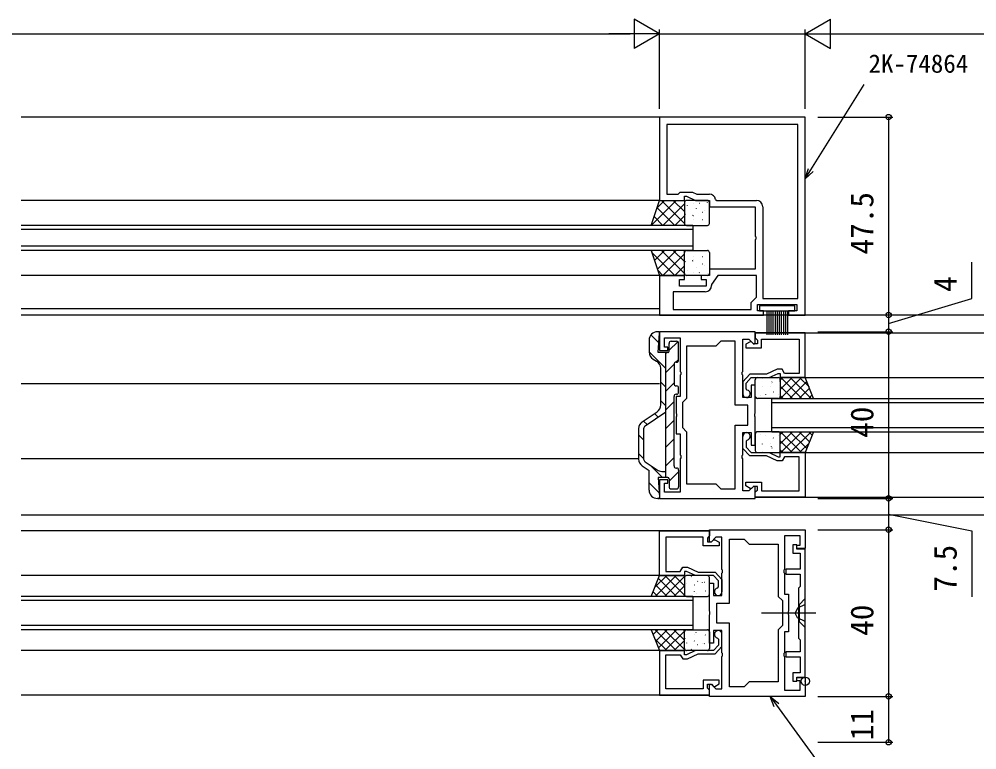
# Model space of a CAD drawing. Units: millimetres, scale not verified. Extents: x -437 to 438, y -681 to 679.
# Drawn here: x -147.9 to 82, y -549 to -373.7 of the extents above; entities that cross this region are included whole.
import ezdxf
from ezdxf.enums import TextEntityAlignment as Align

# ---------------------------------------------------------------- set-up
doc = ezdxf.new("R2010")
doc.units = ezdxf.units.MM
doc.header["$LTSCALE"] = 4
doc.header["$PDMODE"] = 32
doc.header["$PDSIZE"] = 2
for name, color, linetype in [('0-2_YKK_11', 7, 'Continuous'), ('0-3_YKK_12', 2, 'Continuous'), ('0-4_YKK_13', 4, 'Continuous'), ('0-6_YKK_D', 6, 'Continuous')]:
    doc.layers.add(name, color=color, linetype=linetype)
doc.styles.add('ＭＳ ゴシック', font='')
doc.styles.get('ＭＳ ゴシック').set_extended_font_data('MS Gothic')

msp = doc.modelspace()

# ---------------------------------------------------------------- linework, layer by layer
at = {"layer": '0-2_YKK_11'}
for points in [[(40.8, -444.7), (40.8, -397.2), (5.8, -397.2), (5.8, -417.2), (11.8, -417.2), (11.8, -416.2), (12.3, -416.2), (14.445, -417.2), (17.8, -417.2), (17.8, -418.7), (28.8, -418.7), (28.8, -425.742), (28.92, -425.925), (28.92, -426.475), (28.8, -426.658), (28.8, -433.7), (17.8, -433.7), (17.8, -435.2), (15.8, -435.2), (15.8, -436.2), (17, -436.2), (17, -437.8), (10.6, -437.8), (10.6, -436.2), (11.8, -436.2), (11.8, -435.2), (5.8, -435.2), (5.8, -444.7), (30.8, -444.7), (30.8, -443.7), (29.3, -443.7), (29.3, -442.2), (38.8, -442.2), (38.8, -443.7), (36.8, -443.7), (36.8, -444.7)], [(24, -486.4), (24, -471.1), (27, -471.1), (27, -466.3), (24, -466.3), (24, -451), (20.5, -451), (19.3, -452.2), (12.3, -452.2), (12.3, -464.7), (11.3, -465.7), (11.3, -471.7), (12.3, -472.7), (12.3, -485.2), (19.3, -485.2), (20.5, -486.4)], [(22.6, -533.9), (22.6, -518.6), (19.6, -518.6), (19.6, -513.8), (22.6, -513.8), (22.6, -498.5), (26.1, -498.5), (27.3, -499.7), (34.3, -499.7), (34.3, -512.2), (35.3, -513.2), (35.3, -519.2), (34.3, -520.2), (34.3, -532.7), (27.3, -532.7), (26.1, -533.9)], [(40.8, -531.55), (40.8, -500.85), (38.8, -500.85), (38.8, -499.85), (37.8, -499.85), (37.8, -501.85), (39.6, -501.85), (39.6, -505.7), (36.1, -505.7), (36.1, -506.9), (39.6, -506.9), (39.6, -509.8), (39.2, -510.2), (39.2, -522.2), (39.6, -522.6), (39.6, -525.5), (36.1, -525.5), (36.1, -526.7), (39.6, -526.7), (39.6, -530.55), (37.8, -530.55), (37.8, -532.55), (38.8, -532.55), (38.8, -531.55)]]:
    msp.add_lwpolyline(points, close=True, dxfattribs=at)
for points in [[(39, -440.7), (39, -399), (7.6, -399), (7.6, -415.7), (10.3, -415.7), (10.8, -415.2), (13.7, -415.2), (14.772, -415.7), (17.8, -415.7)], [(19.279, -416.95), (19.575, -417.2), (29.1, -417.2)], [(30.6, -418.7), (30.6, -440.7), (39, -440.7)], [(9.1, -443.4), (27.8, -443.4), (27.8, -441.7), (28.8, -440.7), (29.1, -440.4), (29.1, -435.2), (19.8, -435.2), (18.3, -437.342), (18.3, -437.6)], [(16.8, -439.1), (9.1, -439.1), (9.1, -443.4)], [(28.8, -448.7), (5.8, -448.7), (5.8, -453.2), (7.8, -453.2), (7.8, -452.4), (7, -452.4), (7, -450.2), (10.8, -450.2), (10.8, -458.242), (10.92, -458.425), (10.92, -458.975), (10.8, -459.158), (10.8, -464.2), (9.8, -464.2), (9.8, -468.242), (9.92, -468.425), (9.92, -468.975), (9.8, -469.158), (9.8, -473.2), (10.8, -473.2), (10.8, -478.242), (10.92, -478.425), (10.92, -478.975), (10.8, -479.158), (10.8, -487.2), (7, -487.2), (7, -485), (7.8, -485), (7.8, -484.2), (5.8, -484.2), (5.8, -488.7), (28.8, -488.7), (28.8, -485.9), (28.43, -485.746), (27.276, -486.9), (25.8, -486.9), (25.8, -479.158), (25.68, -478.975), (25.68, -478.425), (25.8, -478.242)], [(25.8, -478.242), (25.8, -472.9), (27.8, -472.9), (27.8, -475.9), (28.8, -475.9), (28.8, -469.158), (28.68, -468.975), (28.68, -468.425), (28.8, -468.242), (28.8, -461.5), (27.8, -461.5), (27.8, -464.5), (25.8, -464.5), (25.8, -459.158), (25.68, -458.975), (25.68, -458.425), (25.8, -458.242), (25.8, -450.5), (27.276, -450.5), (28.43, -451.654), (28.8, -451.5), (28.8, -448.7)], [(40.8, -449), (28.8, -449), (28.8, -450.2), (29.1, -450.5), (29.3, -450.7), (29.3, -451.6), (28.35, -451.6), (27.85, -451.1), (27.539, -451.1), (26.5, -451.7), (26.5, -452.6), (30.3, -452.6), (30.3, -450.5), (39.3, -450.5), (39.3, -458.7), (35.8, -458.7), (35.223, -457.7), (34.078, -457.7), (31.505, -458.9), (27.45, -458.9), (25.8, -460.687), (25.8, -463.6)], [(26.85, -462.713), (26.6, -462.417), (26.6, -461), (27.8, -459.7), (32.155, -459.7), (34.3, -458.7), (34.8, -458.7), (34.8, -459.7), (40.8, -459.7), (40.8, -449)], [(40.8, -488.4), (28.8, -488.4), (28.8, -487.2), (29.1, -486.9), (29.3, -486.7), (29.3, -485.8), (28.35, -485.8), (27.85, -486.3), (27.539, -486.3), (26.5, -485.7), (26.5, -484.8), (30.3, -484.8), (30.3, -486.9), (39.3, -486.9), (39.3, -478.7), (35.8, -478.7), (35.223, -479.7), (34.078, -479.7), (31.505, -478.5), (27.45, -478.5), (25.8, -476.713), (25.8, -473.8)], [(26.85, -474.687), (26.6, -474.983), (26.6, -476.4), (27.8, -477.7), (32.155, -477.7), (34.3, -478.7), (34.8, -478.7), (34.8, -477.7), (40.8, -477.7), (40.8, -488.4)], [(5.8, -496.5), (17.8, -496.5), (17.8, -497.7), (17.5, -498), (17.3, -498.2), (17.3, -499.1), (18.25, -499.1), (18.75, -498.6), (19.061, -498.6), (20.1, -499.2), (20.1, -500.1), (16.3, -500.1), (16.3, -498), (7.3, -498), (7.3, -506.2), (10.8, -506.2), (11.377, -505.2), (12.522, -505.2), (15.095, -506.4), (19.15, -506.4), (20.8, -508.187), (20.8, -511.1)], [(19.75, -510.213), (20, -509.917), (20, -508.5), (18.8, -507.2), (14.445, -507.2), (12.3, -506.2), (11.8, -506.2), (11.8, -507.2), (5.8, -507.2), (5.8, -496.5)], [(17.8, -496.2), (40.8, -496.2), (40.8, -500.7), (38.8, -500.7), (38.8, -499.9), (39.6, -499.9), (39.6, -497.7), (35.8, -497.7), (35.8, -505.742), (35.68, -505.925), (35.68, -506.475), (35.8, -506.658), (35.8, -511.7), (36.8, -511.7), (36.8, -515.742), (36.68, -515.925), (36.68, -516.475), (36.8, -516.658), (36.8, -520.7), (35.8, -520.7), (35.8, -525.742), (35.68, -525.925), (35.68, -526.475), (35.8, -526.658), (35.8, -534.7), (39.6, -534.7), (39.6, -532.5), (38.8, -532.5), (38.8, -531.7), (40.8, -531.7), (40.8, -536.2), (17.8, -536.2), (17.8, -533.4), (18.17, -533.246), (19.324, -534.4), (20.8, -534.4), (20.8, -526.658), (20.92, -526.475), (20.92, -525.925), (20.8, -525.742)], [(20.8, -525.742), (20.8, -520.4), (18.8, -520.4), (18.8, -523.4), (17.8, -523.4), (17.8, -516.658), (17.92, -516.475), (17.92, -515.925), (17.8, -515.742), (17.8, -509), (18.8, -509), (18.8, -512), (20.8, -512), (20.8, -506.658), (20.92, -506.475), (20.92, -505.925), (20.8, -505.742), (20.8, -498), (19.324, -498), (18.17, -499.154), (17.8, -499), (17.8, -496.2)], [(5.8, -535.9), (17.8, -535.9), (17.8, -534.7), (17.5, -534.4), (17.3, -534.2), (17.3, -533.3), (18.25, -533.3), (18.75, -533.8), (19.061, -533.8), (20.1, -533.2), (20.1, -532.3), (16.3, -532.3), (16.3, -534.4), (7.3, -534.4), (7.3, -526.2), (10.8, -526.2), (11.377, -527.2), (12.522, -527.2), (15.095, -526), (19.15, -526), (20.8, -524.213), (20.8, -521.3)], [(19.75, -522.187), (20, -522.483), (20, -523.9), (18.8, -525.2), (14.445, -525.2), (12.3, -526.2), (11.8, -526.2), (11.8, -525.2), (5.8, -525.2), (5.8, -535.9)]]:
    msp.add_lwpolyline(points, dxfattribs=at)
for centre, radius, start, end in [((17.8, -417.2), 1.5, 9.59408, 89.99999), ((29.1, -418.7), 1.5, 0.00001, 89.99999), ((16.8, -437.6), 1.5, 270.00001, 359.99999), ((26.7, -463.6), 0.9, 180, 80.40594), ((26.7, -473.8), 0.9, 279.59406, 180), ((19.9, -511.1), 0.9, 99.59406, 0), ((19.9, -521.3), 0.9, 360, 260.40594)]:
    msp.add_arc(centre, radius, start, end, dxfattribs=at)
msp.add_point((40.8, -532.55), dxfattribs=at)
at = {"layer": '0-3_YKK_12'}
for p, q in [((6.1, -397.2), (-147.45, -397.2)), ((5.8, -417.2), (-147.45, -417.2)), ((13.8, -423.2), (-147.45, -423.2)), ((13.8, -424.2), (-147.45, -424.2)), ((13.8, -423.2), (13.8, -429.2)), ((13.8, -428.2), (-147.45, -428.2)), ((13.8, -429.2), (-147.45, -429.2)), ((5.8, -435.2), (-147.45, -435.2)), ((5.8, -443.2), (-147.45, -443.2)), ((190.55, -444.7), (-147.45, -444.7)), ((28.8, -449), (190.55, -449)), ((40.8, -459.7), (190.55, -459.7)), ((5.8, -461.2), (-147.45, -461.2)), ((32.8, -472.7), (32.8, -464.7)), ((32.8, -464.7), (190.55, -464.7)), ((32.8, -465.7), (190.55, -465.7)), ((32.8, -471.7), (190.55, -471.7)), ((32.8, -472.7), (190.55, -472.7)), ((40.8, -477.7), (190.55, -477.7)), ((0.8, -479.2), (-147.45, -479.2)), ((28.8, -488.4), (190.55, -488.4)), ((28.8, -488.401), (36.808, -488.401)), ((190.55, -492.7), (-147.45, -492.7)), ((17.8, -496.5), (-147.45, -496.5)), ((5.8, -507.2), (-147.45, -507.2)), ((13.8, -512.2), (-147.45, -512.2)), ((13.8, -512.2), (13.8, -520.2)), ((13.8, -513.2), (-147.45, -513.2)), ((13.8, -519.2), (-147.45, -519.2)), ((13.8, -520.2), (-147.45, -520.2)), ((5.8, -525.2), (-147.45, -525.2)), ((17.8, -535.9), (-147.45, -535.9))]:
    msp.add_line(p, q, dxfattribs=at)
at = {"layer": '0-4_YKK_13'}
for p, q in [((3.8, -423.2), (9.8, -417.2)), ((5.214, -418.957), (6.972, -417.2)), ((11.8, -422.715), (6.285, -417.2)), ((6.628, -423.2), (11.8, -418.028)), ((11.8, -419.886), (9.114, -417.2)), ((11.8, -417.7), (11.8, -422.7)), ((17.3, -417.2), (12.3, -417.2)), ((13.877, -418.008), (13.885, -418.015)), ((15.292, -417.836), (15.38, -417.883)), ((17.236, -417.644), (17.26, -417.688)), ((17.8, -422.7), (17.8, -417.7)), ((9.457, -423.2), (5.214, -418.957)), ((11.895, -419.827), (11.902, -419.834)), ((11.988, -420.511), (12.012, -420.555)), ((12.421, -418.435), (12.445, -418.478)), ((14.612, -419.078), (14.636, -419.122)), ((16.082, -419.983), (16.09, -419.989)), ((16.502, -419.669), (16.526, -419.713)), ((6.628, -423.2), (4.507, -421.079)), ((9.457, -423.2), (11.8, -420.857)), ((13.767, -420.726), (13.855, -420.772)), ((13.878, -421.102), (13.902, -421.146)), ((14.062, -421.769), (14.07, -421.775)), ((16.07, -421.745), (16.094, -421.789)), ((12.3, -423.2), (17.3, -423.2)), ((13.446, -423.179), (13.457, -423.2)), ((3.886, -429.457), (4.143, -429.2)), ((9.457, -435.2), (3.972, -429.715)), ((4.593, -431.579), (6.972, -429.2)), ((5.3, -433.7), (9.8, -429.2)), ((11.8, -434.715), (6.285, -429.2)), ((11.8, -431.886), (9.114, -429.2)), ((11.8, -434.7), (11.8, -429.7)), ((12.3, -429.2), (17.3, -429.2)), ((13.446, -429.221), (13.457, -429.2)), ((17.8, -429.7), (17.8, -434.7)), ((6.628, -435.2), (11.8, -430.028)), ((11.988, -431.889), (12.012, -431.845)), ((13.767, -431.674), (13.855, -431.628)), ((13.878, -431.298), (13.902, -431.254)), ((14.062, -430.631), (14.07, -430.625)), ((16.07, -430.655), (16.094, -430.611)), ((6.628, -435.2), (5.386, -433.957)), ((9.457, -435.2), (11.8, -432.857)), ((11.895, -432.573), (11.902, -432.566)), ((12.421, -433.965), (12.445, -433.922)), ((13.877, -434.392), (13.885, -434.385)), ((14.612, -433.322), (14.636, -433.278)), ((16.082, -432.417), (16.09, -432.411)), ((16.502, -432.731), (16.526, -432.687)), ((17.3, -435.2), (12.3, -435.2)), ((15.292, -434.564), (15.38, -434.517)), ((17.236, -434.756), (17.26, -434.712)), ((31.55, -443.67), (31.55, -449.47)), ((32.05, -443.67), (32.05, -449.47)), ((32.55, -443.67), (32.55, -449.47)), ((33.05, -443.67), (33.05, -449.47)), ((33.55, -443.67), (33.55, -449.47)), ((34.05, -443.67), (34.05, -449.47)), ((34.55, -443.67), (34.55, -449.47)), ((35.05, -443.67), (35.05, -449.47)), ((35.55, -443.67), (35.55, -449.47)), ((36.05, -443.67), (36.05, -449.47)), ((36.55, -443.67), (36.55, -449.47)), ((5.649, -451.369), (3.735, -449.455)), ((5.5, -448.7), (5.3, -448.7)), ((3.3, -450.7), (3.3, -453.543)), ((10.175, -451.083), (8.1, -453.158)), ((8.1, -453.4), (8.1, -451.5)), ((8.6, -451), (9.9, -451)), ((10.4, -455.5), (10.4, -451.5)), ((7.3, -457.51), (3.3, -453.51)), ((7.3, -483.7), (7.3, -453.7)), ((7.558, -453.7), (7.3, -453.958)), ((4.308, -455.279), (5.092, -455.727)), ((6.1, -466.244), (6.1, -457.464)), ((9.303, -456.445), (7.3, -458.448)), ((9.3, -456.5), (9.3, -461.2)), ((10.4, -455.348), (9.745, -456.003)), ((9.8, -456), (9.9, -456)), ((29.3, -459.7), (34.3, -459.7)), ((30.081, -459.7), (30.074, -459.713)), ((37.634, -459.7), (34.8, -462.534)), ((35.389, -459.7), (34.8, -460.289)), ((39.879, -459.7), (34.879, -464.7)), ((39.957, -464.7), (34.957, -459.7)), ((42.202, -464.7), (37.202, -459.7)), ((41.702, -461.955), (39.447, -459.7)), ((7.3, -462), (6.1, -460.8)), ((9.3, -460.938), (7.3, -462.938)), ((9.8, -461.7), (9.9, -461.7)), ((28.8, -464.2), (28.8, -460.2)), ((30.53, -461.745), (30.506, -461.789)), ((30.518, -459.983), (30.51, -459.989)), ((32.538, -461.769), (32.53, -461.775)), ((32.722, -461.102), (32.698, -461.146)), ((32.833, -460.726), (32.745, -460.772)), ((34.612, -460.511), (34.588, -460.555)), ((34.8, -460.2), (34.8, -464.2)), ((37.712, -464.7), (34.8, -461.788)), ((41.178, -460.646), (37.124, -464.7)), ((9.3, -480.9), (9.3, -464.2)), ((9.9, -463.7), (9.8, -463.7)), ((10.4, -463.2), (10.4, -462.2)), ((30.072, -463.977), (30.065, -463.984)), ((31.264, -463.77), (31.24, -463.814)), ((33.154, -463.179), (33.13, -463.223)), ((34.26, -463.822), (34.252, -463.828)), ((35.467, -464.7), (34.8, -464.033)), ((41.82, -462.25), (39.37, -464.7)), ((42.461, -463.853), (41.615, -464.7)), ((7.3, -466.49), (6.1, -465.29)), ((9.3, -465.429), (7.3, -467.429)), ((29.073, -464.413), (29.049, -464.457)), ((34.3, -464.7), (29.3, -464.7)), ((1.677, -470.308), (5.224, -467.898)), ((2.351, -471.297), (7.3, -467.931)), ((5.485, -469.165), (4.625, -468.305)), ((2.812, -470.983), (1.951, -470.122)), ((9.3, -469.919), (7.3, -471.919)), ((0.8, -471.962), (0.8, -479.243)), ((2, -474.661), (0.8, -473.461)), ((2, -471.958), (2, -479.242)), ((28.8, -473.2), (28.8, -477.2)), ((29.073, -472.987), (29.049, -472.943)), ((34.3, -472.7), (29.3, -472.7)), ((30.072, -473.423), (30.065, -473.416)), ((37.712, -472.7), (34.8, -475.612)), ((35.467, -472.7), (34.8, -473.367)), ((34.8, -477.2), (34.8, -473.2)), ((39.879, -477.7), (34.879, -472.7)), ((39.957, -472.7), (34.957, -477.7)), ((41.178, -476.754), (37.124, -472.7)), ((42.202, -472.7), (37.202, -477.7)), ((41.82, -475.15), (39.37, -472.7)), ((42.461, -473.547), (41.615, -472.7)), ((9.3, -474.409), (7.3, -476.409)), ((30.53, -475.655), (30.506, -475.611)), ((31.264, -473.63), (31.24, -473.586)), ((32.538, -475.631), (32.53, -475.625)), ((33.154, -474.221), (33.13, -474.177)), ((34.26, -473.578), (34.252, -473.572)), ((37.634, -477.7), (34.8, -474.866)), ((41.702, -475.445), (39.447, -477.7)), ((2, -479.151), (0.8, -477.951)), ((29.3, -477.7), (34.3, -477.7)), ((30.081, -477.7), (30.074, -477.687)), ((30.518, -477.417), (30.51, -477.411)), ((32.722, -476.298), (32.698, -476.254)), ((32.833, -476.674), (32.745, -476.628)), ((34.612, -476.889), (34.588, -476.845)), ((35.389, -477.7), (34.8, -477.111)), ((2.35, -479.903), (5.219, -481.854)), ((9.3, -478.899), (7.3, -480.899)), ((1.677, -480.898), (3.3, -482)), ((3.3, -486.7), (3.3, -482)), ((6.549, -483.7), (3.607, -480.758)), ((6.344, -482.2), (7.3, -482.2)), ((10.4, -482.289), (8.1, -484.589)), ((9.8, -481.4), (9.9, -481.4)), ((10.4, -481.9), (10.4, -485.9)), ((5.735, -487.376), (3.3, -484.941)), ((7.8, -483.7), (5.5, -483.7)), ((5.5, -483.7), (5.799, -488.381)), ((8.1, -484), (8.1, -485.9)), ((8.6, -486.4), (9.9, -486.4)), ((5.5, -488.7), (5.3, -488.7)), ((7.538, -507.2), (4.641, -510.097)), ((9.783, -507.2), (4.783, -512.2)), ((9.861, -512.2), (5.532, -507.871)), ((11.8, -507.428), (7.028, -512.2)), ((11.8, -511.894), (7.106, -507.2)), ((11.8, -509.649), (9.351, -507.2)), ((11.8, -507.404), (11.596, -507.2)), ((11.8, -507.7), (11.8, -511.7)), ((17.3, -507.2), (12.3, -507.2)), ((13.451, -507.454), (13.427, -507.498)), ((17.8, -511.7), (17.8, -507.7)), ((7.616, -512.2), (4.89, -509.475)), ((11.8, -509.673), (9.273, -512.2)), ((11.993, -510.122), (11.969, -510.166)), ((12.382, -509.012), (12.374, -509.018)), ((14.185, -509.479), (14.161, -509.523)), ((15.02, -508.562), (14.931, -508.609)), ((16.075, -508.888), (16.051, -508.932)), ((16.569, -508.856), (16.562, -508.863)), ((5.371, -512.2), (4.249, -511.078)), ((11.8, -511.919), (11.519, -512.2)), ((12.3, -512.2), (17.3, -512.2)), ((12.727, -512.147), (12.703, -512.191)), ((14.104, -511.065), (14.096, -511.071)), ((14.617, -511.555), (14.593, -511.599)), ((16.809, -510.912), (16.785, -510.956)), ((43.3, -516.2), (30.3, -516.2)), ((40.8, -519.7), (39.3, -518.2)), ((5.371, -520.2), (4.249, -521.322)), ((9.783, -525.2), (4.783, -520.2)), ((7.616, -520.2), (4.89, -522.925)), ((9.861, -520.2), (5.532, -524.529)), ((11.8, -524.972), (7.028, -520.2)), ((11.8, -520.506), (7.106, -525.2)), ((11.8, -522.727), (9.273, -520.2)), ((11.8, -520.481), (11.519, -520.2)), ((11.8, -524.7), (11.8, -520.7)), ((12.3, -520.2), (17.3, -520.2)), ((12.727, -520.253), (12.703, -520.209)), ((14.104, -521.335), (14.096, -521.329)), ((14.617, -520.845), (14.593, -520.801)), ((16.809, -521.488), (16.785, -521.444)), ((17.8, -520.7), (17.8, -524.7)), ((7.538, -525.2), (4.641, -522.303)), ((11.8, -522.751), (9.351, -525.2)), ((11.993, -522.278), (11.969, -522.234)), ((12.382, -523.388), (12.374, -523.382)), ((14.185, -522.921), (14.161, -522.877)), ((15.02, -523.838), (14.931, -523.791)), ((16.075, -523.512), (16.051, -523.468)), ((16.569, -523.544), (16.562, -523.537)), ((11.8, -524.996), (11.596, -525.2)), ((17.3, -525.2), (12.3, -525.2)), ((13.451, -524.946), (13.427, -524.902))]:
    msp.add_line(p, q, dxfattribs=at)
for points in [[(3.8, -423.2), (5.8, -417.2), (11.8, -417.2), (11.8, -423.2)], [(3.8, -429.2), (5.8, -435.2), (11.8, -435.2), (11.8, -429.2)], [(38.3, -442.471), (29.8, -442.471), (29.8, -443.671), (38.3, -443.671)], [(42.8, -464.7), (40.8, -459.7), (34.8, -459.7), (34.8, -464.7)], [(42.8, -472.7), (40.8, -477.7), (34.8, -477.7), (34.8, -472.7)], [(3.8, -512.2), (5.8, -507.2), (11.8, -507.2), (11.8, -512.2)], [(3.8, -520.2), (5.8, -525.2), (11.8, -525.2), (11.8, -520.2)]]:
    msp.add_lwpolyline(points, close=True, dxfattribs=at)
for points in [[(7.8, -453.7), (5.5, -453.7), (5.799, -449.019)], [(40.8, -514.15), (38.944, -515.055), (38.336, -516.2)], [(40.8, -519.7), (40.8, -512.7), (39.3, -514.2), (39.3, -518.2)], [(40.8, -518.25), (38.944, -517.345), (38.336, -516.2)]]:
    msp.add_lwpolyline(points, dxfattribs=at)
for centre, radius, start, end in [((12.3, -417.7), 0.5, 90, 180), ((17.3, -417.7), 0.5, 0, 90), ((12.3, -422.7), 0.5, 180, 270), ((17.3, -422.7), 0.5, 270, 0), ((12.3, -429.7), 0.5, 90, 180), ((17.3, -429.7), 0.5, 0, 90), ((12.3, -434.7), 0.5, 180, 270), ((17.3, -434.7), 0.5, 270, 0), ((5.3, -450.7), 2, 90, 180), ((5.5, -449), 0.3, 356.34024, 90), ((8.6, -451.5), 0.5, 90.00359, 180.00359), ((9.9, -451.5), 0.5, 0.00359, 90.00359), ((5.3, -453.543), 2, 180, 240.25462), ((7.8, -453.4), 0.3, 270, 0.00359), ((4.1, -457.464), 2, 360, 60.25462), ((9.8, -456.5), 0.5, 90.00003, 180), ((9.9, -455.5), 0.5, 270, 0.00359), ((29.3, -460.2), 0.5, 90, 180), ((34.3, -460.2), 0.5, 0, 90), ((9.8, -461.2), 0.5, 180, 270.00359), ((9.9, -462.2), 0.5, 0.00359, 90.00359), ((9.8, -464.2), 0.5, 90.02863, 180), ((9.9, -463.2), 0.5, 270.00359, 0.00359), ((29.3, -464.2), 0.5, 180, 270), ((34.3, -464.2), 0.5, 270, 0), ((4.1, -466.244), 2, 304.18899, 360), ((2.8, -471.962), 2, 124.18899, 179.99711), ((2.8, -471.958), 0.8, 124.21613, 179.99711), ((29.3, -473.2), 0.5, 90, 180), ((34.3, -473.2), 0.5, 0, 90), ((29.3, -477.2), 0.5, 180, 270), ((34.3, -477.2), 0.5, 270, 0), ((2.8, -479.244), 2, 179.99711, 235.83194), ((2.8, -479.242), 0.8, 179.99711, 235.78387), ((6.344, -480.2), 2, 235.78387, 270), ((9.8, -480.9), 0.5, 180, 270), ((9.9, -481.9), 0.5, 359.99641, 90), ((7.8, -484), 0.3, 359.99641, 90), ((5.3, -486.7), 2, 180, 270), ((8.6, -485.9), 0.5, 179.99641, 269.99641), ((9.9, -485.9), 0.5, 269.99641, 359.99641), ((5.5, -488.4), 0.3, 270, 3.65976), ((12.3, -507.7), 0.5, 90, 180), ((17.3, -507.7), 0.5, 0, 90), ((12.3, -511.7), 0.5, 180, 270), ((17.3, -511.7), 0.5, 270, 0), ((12.3, -520.7), 0.5, 90, 180), ((17.3, -520.7), 0.5, 0, 90), ((12.3, -524.7), 0.5, 180, 270), ((17.3, -524.7), 0.5, 270, 0)]:
    msp.add_arc(centre, radius, start, end, dxfattribs=at)
at = {"layer": '0-6_YKK_D'}
for p, q in [((5.8, -377.2), (-0.262, -373.7)), ((-0.262, -373.7), (-0.262, -380.7)), ((40.8, -377.2), (46.862, -373.7)), ((46.862, -380.7), (46.862, -373.7)), ((5.8, -395.2), (5.8, -376.2)), ((5.8, -395.2), (5.8, -376.2)), ((40.8, -395.2), (40.8, -376.2)), ((40.8, -395.2), (40.8, -376.2)), ((-334.7, -377.2), (-1.2, -377.2)), ((5.8, -377.2), (-6.324, -377.2)), ((5.8, -377.2), (-0.262, -380.7)), ((5.8, -377.2), (40.8, -377.2)), ((40.8, -377.2), (46.862, -380.7)), ((40.8, -377.2), (52.924, -377.2)), ((47.8, -377.2), (376.3, -377.2)), ((43.8, -397.2), (61.8, -397.2)), ((60.8, -397.2), (60.8, -444.699)), ((60.8, -444.699), (60.8, -448.7)), ((43.8, -448.699), (61.8, -448.699)), ((43.8, -448.7), (61.8, -448.7)), ((60.8, -448.699), (60.8, -488.699)), ((43.8, -488.699), (61.8, -488.699)), ((43.8, -488.699), (61.8, -488.699)), ((60.8, -488.699), (60.8, -496.2)), ((43.8, -496.2), (61.8, -496.2)), ((43.8, -496.2), (61.8, -496.2)), ((60.8, -496.2), (60.8, -536.2)), ((43.8, -536.2), (61.8, -536.2)), ((43.8, -536.2), (61.8, -536.2)), ((60.8, -536.2), (60.8, -547.2)), ((43.8, -547.2), (61.8, -547.2))]:
    msp.add_line(p, q, dxfattribs=at)
for points in [[(40.8, -412.043), (42.148, -409.878), (54.921, -389.376)], [(42.728, -410.24), (40.8, -412.043), (41.568, -409.517)], [(60.8, -446.699), (80.8, -440.764), (80.8, -432.034)], [(60.8, -492.45), (80.8, -496.485), (80.8, -512.332)], [(33.323, -538.665), (32.376, -536.2), (34.428, -537.861)], [(32.376, -536.2), (33.875, -538.263), (54.937, -567.248)]]:
    msp.add_lwpolyline(points, dxfattribs=at)
for centre in [(60.8, -397.2), (60.8, -444.699), (60.8, -444.699), (60.8, -448.699), (60.8, -448.7), (60.8, -488.699), (60.8, -488.699), (60.8, -496.2), (60.8, -496.2), (60.8, -536.2), (60.8, -536.2), (60.8, -547.2)]:
    msp.add_circle(centre, 0.637, dxfattribs=at)

# ---------------------------------------------------------------- texts
at = {"layer": '0-6_YKK_D', "style": 'ＭＳ ゴシック'}
msp.add_text('2K-74864', height=4.399, dxfattribs=at).set_placement((55.978, -387.876), align=Align.BOTTOM_LEFT)
for s, p in [('47.5', (58.8, -430.154)), ('4', (78.8, -439.147)), ('40', (58.8, -474.154)), ('7.5', (78.8, -511.056)), ('40', (58.8, -521.655)), ('11', (58.8, -546.707))]:
    msp.add_text(s, height=5.499, rotation=90, dxfattribs=at).set_placement(p, align=Align.BOTTOM_LEFT)

doc.saveas('drawing.dxf')
